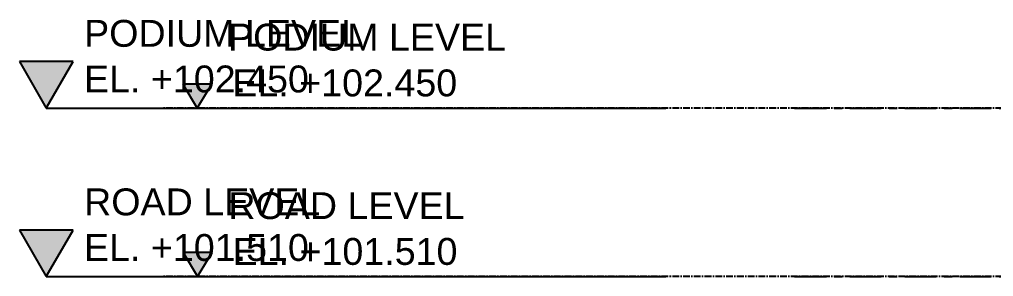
# Model space of a CAD drawing. Header units: millimetres. Extents: x -153298 to 620751, y -313239 to 250031.
# Drawn here: x 24083 to 29509, y 18086 to 19520 of the extents above; entities that cross this region are included whole.
import ezdxf

# ---------------------------------------------------------------- set-up
doc = ezdxf.new("R2010")
doc.units = ezdxf.units.MM
doc.linetypes.add('CENTER', pattern=[2, 1.25, -0.25, 0.25, -0.25])
doc.linetypes.add('TA_GL_000.70000', pattern=[1.925, 0.7, -0.175, 0.175, -0.175, 0.7])
for name, color, linetype in [('000 - 0_SYM_DWG_GRIDLINE_MAIN_COLOR_251', 251, 'Continuous'), ('000 - 0_SYM_DWG_LEVEL_MAIN_COLOR_2', 2, 'Continuous'), ('000 - 0_SYM_DWG_LEVEL_TEXT', 3, 'Continuous'), ('000 - GRID', 251, 'CENTER'), ('S-DIM', 7, 'Continuous')]:
    doc.layers.add(name, color=color, linetype=linetype)
doc.styles.add('Arial_1', font='arial.ttf', dxfattribs={"height": 250})
doc.styles.add('ROMANS', font='arial.ttf', dxfattribs={"width": 0.85})
doc.styles.add('TA', font='', dxfattribs={"height": 4.5})
doc.styles.get('TA').set_extended_font_data('Cordia New')

# ---------------------------------------------------------------- blocks, each defined once
blk = doc.blocks.new('*U4759')
at = {"layer": '000 - 0_SYM_DWG_LEVEL_MAIN_COLOR_2'}
blk.add_hatch(color=256, dxfattribs=at).paths.add_polyline_path([(-80.41, 5.18), (-83.4, 0), (-86.39, 5.18)])
blk.add_point((0, 0))
at = {"layer": '000 - 0_SYM_DWG_GRIDLINE_MAIN_COLOR_251'}
blk.add_lwpolyline([(-83.4, 0), (-23.4, 0), (-18.9, 0), (-14.4, 0)], dxfattribs=at)
at = {"layer": '000 - 0_SYM_DWG_LEVEL_MAIN_COLOR_2', "lineweight": 25}
for p, q in [((-80.41, 5.18), (-86.39, 5.18)), ((-86.39, 5.18), (-83.4, 0)), ((-83.4, 0), (-80.41, 5.18))]:
    blk.add_line(p, q, dxfattribs=at)
at = {"layer": '000 - 0_SYM_DWG_LEVEL_TEXT', "style": 'Arial_1'}
for tag, p in [('LV_NAME_1', (-79.18, 11.92)), ('LV_NAME_2', (-79.19, 6.83)), ('LV_NAME_3', (-79.2, 1.74))]:
    blk.add_attdef(tag, p, '', height=3, dxfattribs=at)
blk = doc.blocks.new('*U6394')
at = {"layer": '000 - 0_SYM_DWG_GRIDLINE_MAIN_COLOR_251', "color": 0, "linetype": 'ByBlock', "ltscale": 5}
blk.add_line((20, 0), (-651.81, 0), dxfattribs=at)
at = {"layer": '000 - 0_SYM_DWG_GRIDLINE_MAIN_COLOR_251', "color": 0}
blk.add_point((0, 0), dxfattribs=at)
at = {"style": 'TA', "flags": 1}
blk.add_attdef('LOCATION', (6, -6), '', height=4.5, rotation=270, dxfattribs=at)
blk = doc.blocks.new('*U5051')
at = {"layer": '000 - 0_SYM_DWG_GRIDLINE_MAIN_COLOR_251', "color": 0, "linetype": 'ByBlock', "ltscale": 5}
blk.add_line((20, 0), (-674.45, 0), dxfattribs=at)
at = {"layer": '000 - 0_SYM_DWG_GRIDLINE_MAIN_COLOR_251', "color": 0}
blk.add_point((0, 0), dxfattribs=at)
at = {"style": 'TA', "flags": 1}
blk.add_attdef('LOCATION', (6, -6), '', height=4.5, rotation=270, dxfattribs=at)
blk = doc.blocks.new('W-1-PP19-ST-ENT1-1_20260610-094632_ELEVATION_1_DIMS')
at = {"color": 6, "xscale": 50, "yscale": 50, "zscale": 50}
for p, values in [((-3830, 102450), {'LV_NAME_2': 'PODIUM LEVEL', 'LV_NAME_3': 'EL. +102.450'}), ((-3830, 101510), {'LV_NAME_2': 'ROAD LEVEL', 'LV_NAME_3': 'EL. +101.510'})]:
    blk.add_blockref('*U4759', p, dxfattribs=at).add_auto_attribs(values)
at = {"layer": '000 - GRID', "linetype": 'TA_GL_000.70000', "xscale": 50.00000000000004, "yscale": 50.00000000000004, "zscale": 50.00000000000004, "rotation": 180}
for name, p in [('*U6394', (-2830, 102450)), ('*U5051', (-2830, 101510))]:
    blk.add_blockref(name, p, dxfattribs=at)

msp = doc.modelspace()

# ---------------------------------------------------------------- hatches: boundary and pattern name
for points in [[(24992.6064, 19159.2793), (25073.7214, 19025.8988), (25154.8364, 19159.2793)], [(24994.2673, 18219.2793), (25075.3823, 18085.8988), (25156.4974, 18219.2793)]]:
    msp.add_hatch(color=3).paths.add_polyline_path(points)

# ---------------------------------------------------------------- linework, layer by layer
at = {"color": 3}
for p, q in [((25154.8364, 19159.2793), (24992.6064, 19159.2793)), ((24992.6064, 19159.2793), (25073.7214, 19025.8988)), ((25073.7214, 19025.8988), (25154.8364, 19159.2793)), ((25156.4974, 18219.2793), (24994.2673, 18219.2793)), ((24994.2673, 18219.2793), (25075.3823, 18085.8988)), ((25075.3823, 18085.8988), (25156.4974, 18219.2793))]:
    msp.add_line(p, q, dxfattribs=at)
at = {"color": 1, "linetype": 'CENTER', "ltscale": 30}
for p, q in [((59557.5016, 19025.8988), (24877.4489, 19025.8988)), ((59557.5016, 18085.8988), (24877.4489, 18085.8988))]:
    msp.add_line(p, q, dxfattribs=at)

# ---------------------------------------------------------------- block references
at = {"color": 6}
msp.add_blockref('W-1-PP19-ST-ENT1-1_20260610-094632_ELEVATION_1_DIMS', (32232.7713, -83424.1012), dxfattribs=at)

# ---------------------------------------------------------------- texts
at = {"color": 3, "style": 'ROMANS'}
for s, p in [('EL. +102.450', (25268.9657, 19090.923)), ('EL. +101.510', (25270.6266, 18150.923))]:
    msp.add_text(s, height=150, dxfattribs=at).set_placement(p)
at = {"layer": 'S-DIM', "color": 3, "style": 'ROMANS'}
for s, p in [('PODIUM LEVEL', (25245.2042, 19346.4021)), ('ROAD LEVEL', (25246.8651, 18406.4021))]:
    msp.add_text(s, height=150, dxfattribs=at).set_placement(p)

doc.saveas('drawing.dxf')
